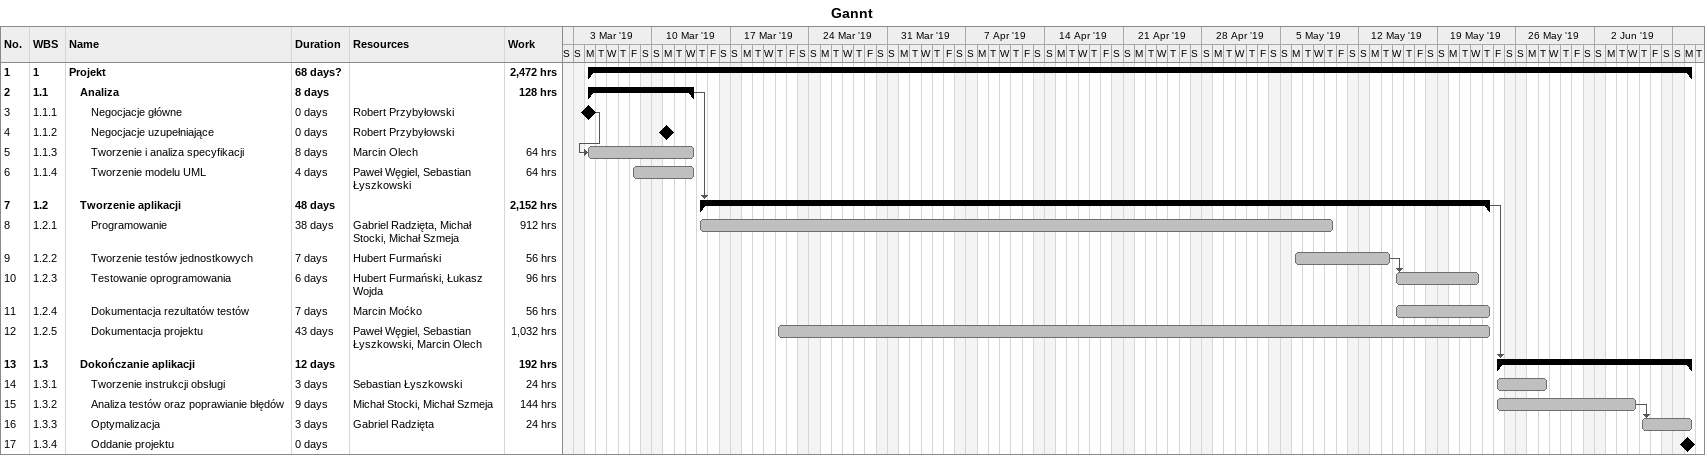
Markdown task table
Gannt

| ID | WBS | Task | Duration | Start | Finish | Predecessors | Resources | Work (h) |
|---|---|---|---|---|---|---|---|---|
| 1 | 1 | **Projekt** | 68d? | 2019-03-04 | 2019-06-10 |  |  | 2472 |
| 2 | 1.1 | **Analiza** | 8d | 2019-03-04 | 2019-03-13 |  |  | 128 |
| 3 | 1.1.1 | Negocjacje główne | 0d | 2019-03-04 | 2019-03-04 |  | Robert Przybyłowski |  |
| 4 | 1.1.2 | Negocjacje uzupełniające | 0d | 2019-03-11 | 2019-03-11 |  | Robert Przybyłowski |  |
| 5 | 1.1.3 | Tworzenie i analiza specyfikacji | 8d | 2019-03-04 | 2019-03-13 | 3 | Marcin Olech | 64 |
| 6 | 1.1.4 | Tworzenie modelu UML | 4d | 2019-03-08 | 2019-03-13 |  | Paweł Węgiel, Sebastian Łyszkowski | 64 |
| 7 | 1.2 | **Tworzenie aplikacji** | 48d | 2019-03-14 | 2019-05-23 | 2 |  | 2152 |
| 8 | 1.2.1 | Programowanie | 38d | 2019-03-14 | 2019-05-09 |  | Gabriel Radzięta, Michał Stocki, Michał Szmeja | 912 |
| 9 | 1.2.2 | Tworzenie testów jednostkowych | 7d | 2019-05-06 | 2019-05-14 |  | Hubert Furmański | 56 |
| 10 | 1.2.3 | Testowanie oprogramowania | 6d | 2019-05-15 | 2019-05-22 | 9 | Hubert Furmański, Łukasz Wojda | 96 |
| 11 | 1.2.4 | Dokumentacja rezultatów testów | 7d | 2019-05-15 | 2019-05-23 |  | Marcin Moćko | 56 |
| 12 | 1.2.5 | Dokumentacja projektu | 43d | 2019-03-21 | 2019-05-23 |  | Paweł Węgiel, Sebastian Łyszkowski, Marcin Olech | 1032 |
| 13 | 1.3 | **Dokończanie aplikacji** | 12d | 2019-05-24 | 2019-06-10 | 7 |  | 192 |
| 14 | 1.3.1 | Tworzenie instrukcji obsługi | 3d | 2019-05-24 | 2019-05-28 |  | Sebastian Łyszkowski | 24 |
| 15 | 1.3.2 | Analiza testów oraz poprawianie błędów | 9d | 2019-05-24 | 2019-06-05 |  | Michał Stocki, Michał Szmeja | 144 |
| 16 | 1.3.3 | Optymalizacja | 3d | 2019-06-06 | 2019-06-10 | 15 | Gabriel Radzięta | 24 |
| 17 | 1.3.4 | Oddanie projektu | 0d | 2019-06-10 | 2019-06-10 |  |  |  |
